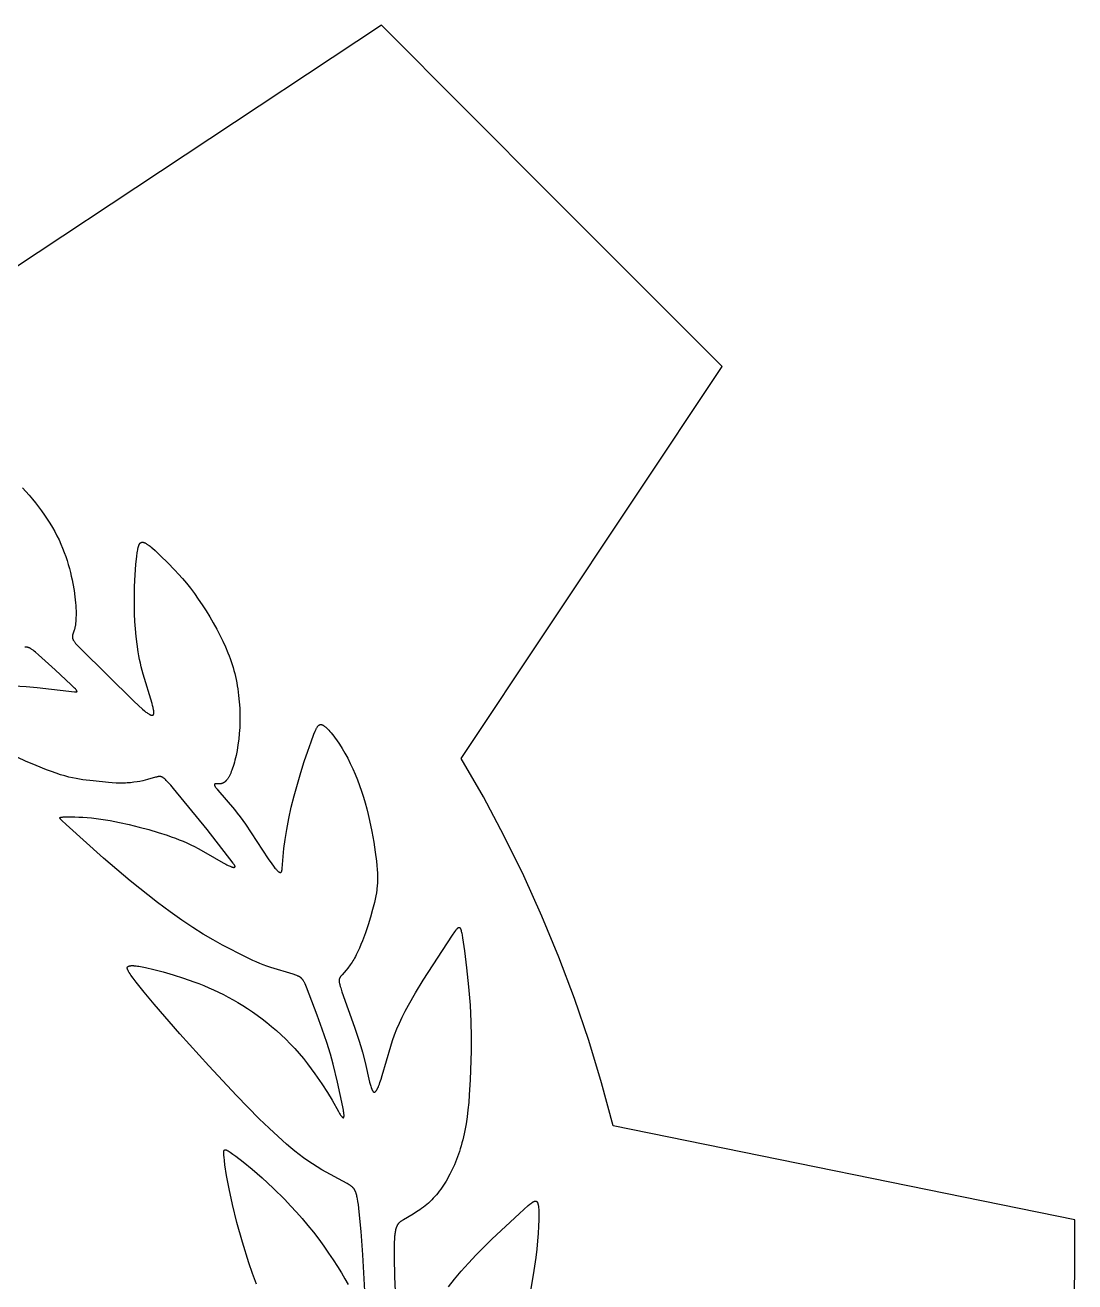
# Model space of a CAD drawing. Extents: x 6637 to 7139, y -93 to 119.
# Drawn here: x 6803.5 to 6872.5, y 13.4 to 96 of the extents above; entities that cross this region are included whole.
import ezdxf

# ---------------------------------------------------------------- set-up
doc = ezdxf.new("R2010")
doc.units = 0
doc.header["$MEASUREMENT"] = 0
doc.layers.add('MAKE2D$VISIBLE$CURVES', color=7, linetype='CONTINUOUS')

msp = doc.modelspace()

# ---------------------------------------------------------------- linework, layer by layer
at = {"layer": 'MAKE2D$VISIBLE$CURVES', "color": 7}
for points in [[(6872.499, 1.617), (6872.54, 17.465), (6842.179, 23.663), (6841.423, 26.477), (6840.576, 29.264), (6839.639, 32.022), (6838.614, 34.749), (6837.5, 37.441), (6836.301, 40.096), (6835.016, 42.71), (6833.647, 45.282), (6832.195, 47.808), (6849.338, 73.6), (6838.132, 84.807), (6826.955, 96.042), (6801.094, 78.95)], [(6803.349, 65.61), (6803.778, 65.124), (6803.99, 64.872), (6804.198, 64.616), (6804.401, 64.355), (6804.598, 64.091), (6804.789, 63.824), (6804.973, 63.553), (6805.147, 63.281), (6805.312, 63.007), (6805.466, 62.733), (6805.609, 62.457), (6805.743, 62.182), (6805.866, 61.908), (6805.981, 61.634), (6806.086, 61.363), (6806.182, 61.094), (6806.271, 60.827), (6806.352, 60.565), (6806.425, 60.306), (6806.491, 60.051), (6806.55, 59.802), (6806.603, 59.559), (6806.65, 59.322), (6806.728, 58.868), (6806.787, 58.446), (6806.828, 58.055), (6806.842, 57.872), (6806.852, 57.698), (6806.859, 57.531), (6806.862, 57.373), (6806.862, 57.222), (6806.858, 57.081), (6806.852, 56.947), (6806.843, 56.822), (6806.832, 56.706), (6806.818, 56.598), (6806.801, 56.499), (6806.792, 56.452), (6806.783, 56.408), (6806.773, 56.366), (6806.763, 56.326), (6806.753, 56.288), (6806.742, 56.252), (6806.72, 56.184), (6806.652, 55.989), (6806.645, 55.965), (6806.638, 55.941), (6806.632, 55.918), (6806.629, 55.907), (6806.627, 55.895), (6806.625, 55.884), (6806.623, 55.873), (6806.621, 55.861), (6806.62, 55.85), (6806.619, 55.839), (6806.619, 55.828), (6806.618, 55.817), (6806.618, 55.806), (6806.619, 55.794), (6806.62, 55.783), (6806.621, 55.772), (6806.622, 55.76), (6806.624, 55.748), (6806.627, 55.737), (6806.629, 55.725), (6806.633, 55.713), (6806.636, 55.701), (6806.641, 55.688), (6806.645, 55.676), (6806.65, 55.663), (6806.656, 55.65), (6806.662, 55.637), (6806.668, 55.623), (6806.676, 55.61), (6806.683, 55.596), (6806.691, 55.582), (6806.7, 55.567), (6806.709, 55.552), (6806.73, 55.521), (6806.753, 55.489), (6806.778, 55.456), (6806.805, 55.42), (6806.835, 55.384), (6806.902, 55.306), (6806.977, 55.223), (6807.154, 55.037), (6810.652, 51.584), (6810.961, 51.294), (6811.233, 51.052), (6811.353, 50.951), (6811.461, 50.866), (6811.511, 50.829), (6811.558, 50.795), (6811.602, 50.765), (6811.644, 50.738), (6811.664, 50.726), (6811.683, 50.715), (6811.702, 50.705), (6811.72, 50.696), (6811.737, 50.688), (6811.754, 50.68), (6811.77, 50.674), (6811.778, 50.671), (6811.785, 50.668), (6811.793, 50.666), (6811.8, 50.664), (6811.807, 50.662), (6811.814, 50.66), (6811.821, 50.658), (6811.828, 50.657), (6811.834, 50.656), (6811.841, 50.655), (6811.847, 50.654), (6811.853, 50.654), (6811.856, 50.654), (6811.859, 50.653), (6811.862, 50.653), (6811.864, 50.653), (6811.867, 50.654), (6811.87, 50.654), (6811.873, 50.654), (6811.876, 50.654), (6811.878, 50.654), (6811.881, 50.655), (6811.883, 50.655), (6811.886, 50.656), (6811.889, 50.656), (6811.891, 50.657), (6811.893, 50.657), (6811.896, 50.658), (6811.898, 50.659), (6811.901, 50.659), (6811.903, 50.66), (6811.905, 50.661), (6811.907, 50.662), (6811.91, 50.663), (6811.912, 50.664), (6811.914, 50.665), (6811.916, 50.667), (6811.918, 50.668), (6811.92, 50.669), (6811.922, 50.67), (6811.924, 50.672), (6811.926, 50.673), (6811.928, 50.675), (6811.929, 50.676), (6811.931, 50.678), (6811.933, 50.68), (6811.935, 50.681), (6811.936, 50.683), (6811.938, 50.685), (6811.94, 50.687), (6811.941, 50.689), (6811.943, 50.691), (6811.944, 50.693), (6811.946, 50.695), (6811.947, 50.697), (6811.949, 50.699), (6811.95, 50.702), (6811.951, 50.704), (6811.953, 50.706), (6811.954, 50.709), (6811.955, 50.711), (6811.956, 50.714), (6811.957, 50.716), (6811.959, 50.719), (6811.96, 50.722), (6811.961, 50.725), (6811.963, 50.73), (6811.964, 50.736), (6811.966, 50.742), (6811.968, 50.749), (6811.969, 50.755), (6811.971, 50.762), (6811.972, 50.769), (6811.973, 50.776), (6811.974, 50.784), (6811.974, 50.791), (6811.975, 50.799), (6811.976, 50.807), (6811.976, 50.816), (6811.976, 50.833), (6811.976, 50.851), (6811.975, 50.87), (6811.974, 50.89), (6811.972, 50.91), (6811.97, 50.932), (6811.967, 50.954), (6811.96, 51.002), (6811.951, 51.053), (6811.94, 51.107), (6811.928, 51.165), (6811.896, 51.29), (6811.858, 51.429), (6811.273, 53.367), (6811.151, 53.839), (6811.094, 54.081), (6811.041, 54.326), (6810.992, 54.573), (6810.948, 54.822), (6810.872, 55.324), (6810.812, 55.828), (6810.766, 56.331), (6810.733, 56.828), (6810.711, 57.318), (6810.699, 57.795), (6810.696, 58.257), (6810.712, 59.123), (6810.748, 59.898), (6810.799, 60.569), (6810.857, 61.121), (6810.886, 61.348), (6810.902, 61.449), (6810.918, 61.542), (6810.934, 61.627), (6810.943, 61.666), (6810.952, 61.704), (6810.962, 61.739), (6810.972, 61.772), (6810.982, 61.804), (6810.988, 61.819), (6810.993, 61.833), (6810.999, 61.847), (6811.004, 61.86), (6811.01, 61.873), (6811.016, 61.886), (6811.022, 61.898), (6811.028, 61.909), (6811.035, 61.92), (6811.041, 61.93), (6811.048, 61.94), (6811.051, 61.945), (6811.055, 61.95), (6811.058, 61.954), (6811.062, 61.959), (6811.065, 61.963), (6811.069, 61.967), (6811.072, 61.971), (6811.076, 61.975), (6811.08, 61.979), (6811.084, 61.983), (6811.087, 61.986), (6811.091, 61.99), (6811.095, 61.993), (6811.099, 61.996), (6811.103, 61.999), (6811.107, 62.002), (6811.111, 62.005), (6811.115, 62.008), (6811.119, 62.011), (6811.124, 62.013), (6811.128, 62.015), (6811.132, 62.018), (6811.137, 62.02), (6811.141, 62.022), (6811.146, 62.024), (6811.15, 62.025), (6811.155, 62.027), (6811.159, 62.028), (6811.164, 62.03), (6811.169, 62.031), (6811.173, 62.032), (6811.178, 62.033), (6811.183, 62.034), (6811.188, 62.035), (6811.193, 62.036), (6811.198, 62.036), (6811.203, 62.037), (6811.208, 62.037), (6811.214, 62.037), (6811.219, 62.037), (6811.224, 62.037), (6811.23, 62.037), (6811.235, 62.037), (6811.24, 62.036), (6811.246, 62.036), (6811.252, 62.035), (6811.257, 62.034), (6811.263, 62.033), (6811.269, 62.032), (6811.275, 62.031), (6811.287, 62.029), (6811.299, 62.026), (6811.311, 62.022), (6811.324, 62.018), (6811.337, 62.014), (6811.35, 62.009), (6811.363, 62.003), (6811.377, 61.998), (6811.391, 61.991), (6811.405, 61.985), (6811.434, 61.97), (6811.463, 61.954), (6811.494, 61.936), (6811.526, 61.916), (6811.558, 61.895), (6811.592, 61.872), (6811.662, 61.822), (6811.735, 61.766), (6811.812, 61.704), (6811.892, 61.636), (6812.064, 61.485), (6812.447, 61.126), (6812.882, 60.7), (6813.356, 60.207), (6813.605, 59.934), (6813.859, 59.643), (6814.117, 59.332), (6814.378, 59.003), (6814.64, 58.654), (6814.9, 58.289), (6815.158, 57.91), (6815.409, 57.522), (6815.654, 57.126), (6815.888, 56.727), (6816.111, 56.327), (6816.32, 55.93), (6816.513, 55.538), (6816.69, 55.15), (6816.851, 54.764), (6816.926, 54.571), (6816.996, 54.378), (6817.063, 54.184), (6817.126, 53.99), (6817.186, 53.795), (6817.241, 53.598), (6817.293, 53.4), (6817.341, 53.201), (6817.385, 52.999), (6817.426, 52.796), (6817.463, 52.59), (6817.496, 52.382), (6817.526, 52.172), (6817.552, 51.962), (6817.593, 51.537), (6817.621, 51.112), (6817.634, 50.688), (6817.635, 50.27), (6817.622, 49.859), (6817.597, 49.459), (6817.559, 49.072), (6817.51, 48.701), (6817.451, 48.348), (6817.385, 48.016), (6817.312, 47.708), (6817.274, 47.563), (6817.234, 47.425), (6817.194, 47.294), (6817.154, 47.17), (6817.112, 47.054), (6817.071, 46.946), (6817.03, 46.846), (6816.988, 46.754), (6816.967, 46.711), (6816.947, 46.67), (6816.926, 46.63), (6816.905, 46.593), (6816.884, 46.557), (6816.863, 46.523), (6816.842, 46.491), (6816.821, 46.46), (6816.799, 46.432), (6816.778, 46.404), (6816.757, 46.379), (6816.735, 46.354), (6816.725, 46.343), (6816.714, 46.332), (6816.703, 46.321), (6816.692, 46.311), (6816.681, 46.3), (6816.671, 46.291), (6816.66, 46.281), (6816.649, 46.272), (6816.638, 46.264), (6816.627, 46.255), (6816.616, 46.247), (6816.605, 46.24), (6816.594, 46.232), (6816.583, 46.225), (6816.571, 46.219), (6816.56, 46.212), (6816.549, 46.206), (6816.538, 46.201), (6816.527, 46.195), (6816.515, 46.19), (6816.504, 46.185), (6816.493, 46.18), (6816.481, 46.176), (6816.47, 46.172), (6816.458, 46.168), (6816.447, 46.165), (6816.435, 46.162), (6816.424, 46.159), (6816.412, 46.156), (6816.4, 46.153), (6816.389, 46.151), (6816.377, 46.149), (6816.365, 46.147), (6816.353, 46.146), (6816.33, 46.143), (6816.306, 46.142), (6816.282, 46.141), (6816.259, 46.14), (6816.236, 46.14), (6816.107, 46.144), (6816.07, 46.145), (6816.052, 46.145), (6816.044, 46.144), (6816.037, 46.144), (6816.029, 46.143), (6816.022, 46.142), (6816.015, 46.141), (6816.012, 46.141), (6816.008, 46.14), (6816.005, 46.14), (6816.002, 46.139), (6815.999, 46.138), (6815.996, 46.137), (6815.994, 46.136), (6815.991, 46.135), (6815.988, 46.134), (6815.987, 46.134), (6815.986, 46.133), (6815.985, 46.133), (6815.983, 46.132), (6815.982, 46.132), (6815.981, 46.131), (6815.98, 46.13), (6815.979, 46.13), (6815.978, 46.129), (6815.977, 46.128), (6815.976, 46.128), (6815.975, 46.127), (6815.974, 46.126), (6815.973, 46.125), (6815.972, 46.125), (6815.971, 46.124), (6815.97, 46.123), (6815.969, 46.122), (6815.968, 46.121), (6815.968, 46.121), (6815.967, 46.12), (6815.966, 46.119), (6815.965, 46.118), (6815.965, 46.117), (6815.964, 46.116), (6815.963, 46.115), (6815.963, 46.114), (6815.962, 46.113), (6815.962, 46.112), (6815.961, 46.111), (6815.961, 46.11), (6815.96, 46.109), (6815.96, 46.107), (6815.96, 46.106), (6815.959, 46.105), (6815.959, 46.104), (6815.959, 46.103), (6815.958, 46.101), (6815.958, 46.1), (6815.958, 46.099), (6815.958, 46.098), (6815.957, 46.096), (6815.957, 46.095), (6815.957, 46.093), (6815.957, 46.092), (6815.957, 46.091), (6815.957, 46.089), (6815.957, 46.088), (6815.957, 46.086), (6815.957, 46.085), (6815.958, 46.083), (6815.958, 46.082), (6815.958, 46.08), (6815.958, 46.078), (6815.959, 46.075), (6815.959, 46.071), (6815.96, 46.068), (6815.961, 46.064), (6815.962, 46.06), (6815.963, 46.057), (6815.965, 46.053), (6815.966, 46.048), (6815.968, 46.044), (6815.97, 46.04), (6815.974, 46.031), (6815.978, 46.021), (6815.984, 46.011), (6815.989, 46.001), (6815.996, 45.99), (6816.003, 45.978), (6816.019, 45.953), (6816.038, 45.926), (6816.058, 45.897), (6816.082, 45.866), (6816.134, 45.798), (6816.195, 45.722), (6817.274, 44.453), (6817.464, 44.213), (6817.647, 43.972), (6817.996, 43.49), (6819.497, 41.222), (6819.736, 40.878), (6819.843, 40.733), (6819.894, 40.668), (6819.942, 40.608), (6819.989, 40.554), (6820.033, 40.504), (6820.074, 40.46), (6820.094, 40.44), (6820.114, 40.421), (6820.132, 40.404), (6820.151, 40.389), (6820.168, 40.374), (6820.177, 40.368), (6820.185, 40.361), (6820.194, 40.356), (6820.202, 40.35), (6820.21, 40.345), (6820.217, 40.34), (6820.225, 40.336), (6820.233, 40.332), (6820.24, 40.328), (6820.244, 40.327), (6820.247, 40.325), (6820.251, 40.323), (6820.254, 40.322), (6820.258, 40.321), (6820.261, 40.32), (6820.264, 40.319), (6820.268, 40.318), (6820.271, 40.317), (6820.274, 40.316), (6820.278, 40.315), (6820.281, 40.314), (6820.284, 40.314), (6820.287, 40.314), (6820.29, 40.313), (6820.293, 40.313), (6820.296, 40.313), (6820.299, 40.313), (6820.302, 40.313), (6820.303, 40.313), (6820.305, 40.313), (6820.306, 40.313), (6820.307, 40.313), (6820.309, 40.314), (6820.31, 40.314), (6820.312, 40.314), (6820.313, 40.314), (6820.314, 40.315), (6820.316, 40.315), (6820.317, 40.315), (6820.318, 40.316), (6820.32, 40.316), (6820.321, 40.316), (6820.322, 40.317), (6820.324, 40.317), (6820.325, 40.318), (6820.326, 40.318), (6820.327, 40.319), (6820.329, 40.319), (6820.33, 40.32), (6820.331, 40.32), (6820.332, 40.321), (6820.333, 40.322), (6820.335, 40.322), (6820.336, 40.323), (6820.337, 40.324), (6820.338, 40.325), (6820.339, 40.325), (6820.34, 40.326), (6820.341, 40.327), (6820.343, 40.328), (6820.344, 40.329), (6820.345, 40.33), (6820.346, 40.331), (6820.347, 40.332), (6820.348, 40.333), (6820.349, 40.334), (6820.351, 40.336), (6820.353, 40.338), (6820.355, 40.34), (6820.357, 40.343), (6820.359, 40.345), (6820.361, 40.348), (6820.363, 40.35), (6820.365, 40.353), (6820.366, 40.356), (6820.368, 40.359), (6820.37, 40.362), (6820.372, 40.366), (6820.373, 40.369), (6820.375, 40.372), (6820.376, 40.376), (6820.378, 40.38), (6820.381, 40.387), (6820.384, 40.395), (6820.387, 40.404), (6820.389, 40.412), (6820.392, 40.422), (6820.394, 40.431), (6820.399, 40.452), (6820.403, 40.474), (6820.407, 40.498), (6820.41, 40.523), (6820.417, 40.578), (6820.472, 41.369), (6820.525, 41.883), (6820.604, 42.482), (6820.712, 43.146), (6820.849, 43.857), (6821.014, 44.6), (6821.203, 45.359), (6821.413, 46.123), (6821.637, 46.88), (6821.87, 47.615), (6822.101, 48.3), (6822.316, 48.906), (6822.505, 49.404), (6822.586, 49.603), (6822.624, 49.69), (6822.642, 49.73), (6822.661, 49.767), (6822.679, 49.803), (6822.697, 49.836), (6822.715, 49.866), (6822.724, 49.881), (6822.733, 49.895), (6822.742, 49.908), (6822.751, 49.921), (6822.761, 49.933), (6822.77, 49.944), (6822.779, 49.955), (6822.788, 49.966), (6822.798, 49.975), (6822.802, 49.98), (6822.807, 49.985), (6822.812, 49.989), (6822.816, 49.993), (6822.821, 49.997), (6822.826, 50.001), (6822.831, 50.005), (6822.836, 50.008), (6822.841, 50.012), (6822.845, 50.015), (6822.85, 50.018), (6822.855, 50.021), (6822.86, 50.024), (6822.865, 50.027), (6822.87, 50.029), (6822.875, 50.031), (6822.881, 50.034), (6822.886, 50.036), (6822.891, 50.038), (6822.896, 50.039), (6822.901, 50.041), (6822.906, 50.042), (6822.912, 50.044), (6822.917, 50.045), (6822.923, 50.046), (6822.928, 50.046), (6822.933, 50.047), (6822.939, 50.048), (6822.944, 50.048), (6822.95, 50.048), (6822.956, 50.048), (6822.961, 50.048), (6822.967, 50.048), (6822.973, 50.047), (6822.979, 50.047), (6822.985, 50.046), (6822.991, 50.045), (6822.997, 50.044), (6823.003, 50.043), (6823.009, 50.041), (6823.015, 50.04), (6823.021, 50.038), (6823.027, 50.036), (6823.033, 50.034), (6823.04, 50.032), (6823.046, 50.029), (6823.053, 50.027), (6823.059, 50.024), (6823.073, 50.018), (6823.086, 50.012), (6823.1, 50.004), (6823.114, 49.996), (6823.128, 49.988), (6823.143, 49.979), (6823.158, 49.969), (6823.173, 49.958), (6823.188, 49.947), (6823.22, 49.923), (6823.253, 49.896), (6823.287, 49.867), (6823.322, 49.835), (6823.359, 49.8), (6823.396, 49.763), (6823.473, 49.683), (6823.554, 49.593), (6823.637, 49.495), (6823.723, 49.389), (6823.811, 49.276), (6823.901, 49.155), (6823.993, 49.028), (6824.178, 48.756), (6824.363, 48.462), (6824.546, 48.151), (6824.724, 47.826), (6824.896, 47.488), (6825.06, 47.138), (6825.218, 46.78), (6825.367, 46.413), (6825.509, 46.039), (6825.641, 45.66), (6825.764, 45.277), (6825.878, 44.892), (6825.982, 44.506), (6826.077, 44.122), (6826.164, 43.741), (6826.315, 43), (6826.439, 42.298), (6826.539, 41.649), (6826.614, 41.055), (6826.642, 40.778), (6826.663, 40.515), (6826.677, 40.265), (6826.684, 40.028), (6826.684, 39.804), (6826.681, 39.696), (6826.676, 39.59), (6826.67, 39.486), (6826.661, 39.383), (6826.651, 39.282), (6826.639, 39.18), (6826.61, 38.978), (6826.575, 38.774), (6826.532, 38.564), (6826.483, 38.346), (6826.365, 37.878), (6826.224, 37.379), (6826.064, 36.861), (6825.887, 36.339), (6825.697, 35.827), (6825.597, 35.58), (6825.495, 35.34), (6825.39, 35.11), (6825.284, 34.892), (6825.23, 34.787), (6825.175, 34.687), (6825.12, 34.59), (6825.065, 34.497), (6825.009, 34.408), (6824.953, 34.324), (6824.897, 34.243), (6824.842, 34.166), (6824.787, 34.094), (6824.733, 34.024), (6824.628, 33.897), (6824.357, 33.589), (6824.287, 33.509), (6824.258, 33.472), (6824.244, 33.454), (6824.231, 33.436), (6824.226, 33.428), (6824.22, 33.419), (6824.214, 33.41), (6824.209, 33.401), (6824.204, 33.392), (6824.199, 33.383), (6824.195, 33.374), (6824.191, 33.365), (6824.187, 33.356), (6824.183, 33.346), (6824.179, 33.337), (6824.176, 33.327), (6824.173, 33.317), (6824.171, 33.307), (6824.168, 33.297), (6824.166, 33.286), (6824.164, 33.275), (6824.163, 33.264), (6824.162, 33.253), (6824.161, 33.241), (6824.16, 33.229), (6824.16, 33.216), (6824.16, 33.204), (6824.16, 33.191), (6824.161, 33.177), (6824.161, 33.163), (6824.163, 33.149), (6824.164, 33.134), (6824.168, 33.103), (6824.173, 33.07), (6824.18, 33.036), (6824.188, 32.998), (6824.197, 32.959), (6824.207, 32.917), (6824.233, 32.825), (6824.264, 32.721), (6824.345, 32.475), (6825.173, 30.139), (6825.458, 29.277), (6825.58, 28.875), (6825.687, 28.498), (6825.865, 27.815), (6826.169, 26.524), (6826.219, 26.338), (6826.243, 26.255), (6826.266, 26.18), (6826.29, 26.112), (6826.302, 26.081), (6826.314, 26.052), (6826.326, 26.025), (6826.338, 26), (6826.344, 25.988), (6826.35, 25.977), (6826.356, 25.966), (6826.362, 25.956), (6826.368, 25.946), (6826.374, 25.937), (6826.38, 25.928), (6826.384, 25.924), (6826.387, 25.92), (6826.39, 25.916), (6826.393, 25.913), (6826.396, 25.909), (6826.399, 25.906), (6826.402, 25.902), (6826.405, 25.899), (6826.408, 25.896), (6826.412, 25.893), (6826.415, 25.891), (6826.418, 25.888), (6826.421, 25.886), (6826.424, 25.883), (6826.427, 25.881), (6826.431, 25.879), (6826.432, 25.878), (6826.434, 25.878), (6826.435, 25.877), (6826.437, 25.876), (6826.439, 25.875), (6826.44, 25.874), (6826.442, 25.874), (6826.444, 25.873), (6826.445, 25.872), (6826.447, 25.872), (6826.448, 25.871), (6826.45, 25.871), (6826.452, 25.87), (6826.453, 25.87), (6826.455, 25.869), (6826.457, 25.869), (6826.458, 25.868), (6826.46, 25.868), (6826.462, 25.868), (6826.463, 25.868), (6826.465, 25.867), (6826.467, 25.867), (6826.468, 25.867), (6826.47, 25.867), (6826.472, 25.867), (6826.473, 25.867), (6826.475, 25.867), (6826.477, 25.867), (6826.478, 25.867), (6826.48, 25.867), (6826.482, 25.867), (6826.483, 25.868), (6826.485, 25.868), (6826.487, 25.868), (6826.489, 25.869), (6826.49, 25.869), (6826.492, 25.869), (6826.494, 25.87), (6826.495, 25.87), (6826.497, 25.871), (6826.499, 25.871), (6826.501, 25.872), (6826.502, 25.873), (6826.504, 25.873), (6826.506, 25.874), (6826.508, 25.875), (6826.509, 25.876), (6826.511, 25.876), (6826.515, 25.878), (6826.518, 25.88), (6826.522, 25.882), (6826.525, 25.884), (6826.529, 25.887), (6826.533, 25.889), (6826.536, 25.892), (6826.54, 25.895), (6826.543, 25.898), (6826.547, 25.901), (6826.551, 25.905), (6826.555, 25.908), (6826.558, 25.912), (6826.562, 25.916), (6826.569, 25.924), (6826.577, 25.932), (6826.585, 25.942), (6826.592, 25.952), (6826.6, 25.962), (6826.608, 25.973), (6826.616, 25.985), (6826.624, 25.997), (6826.64, 26.023), (6826.656, 26.051), (6826.672, 26.082), (6826.689, 26.115), (6826.706, 26.15), (6826.74, 26.226), (6826.775, 26.31), (6826.811, 26.402), (6826.848, 26.502), (6826.923, 26.723), (6827.001, 26.971), (6827.551, 28.892), (6827.673, 29.262), (6827.807, 29.64), (6827.957, 30.023), (6828.124, 30.41), (6828.307, 30.801), (6828.505, 31.195), (6828.717, 31.593), (6829.18, 32.404), (6829.688, 33.236), (6831.624, 36.2), (6831.77, 36.417), (6831.832, 36.505), (6831.86, 36.543), (6831.887, 36.578), (6831.9, 36.594), (6831.912, 36.608), (6831.924, 36.622), (6831.936, 36.635), (6831.947, 36.647), (6831.959, 36.658), (6831.964, 36.663), (6831.969, 36.667), (6831.975, 36.672), (6831.98, 36.676), (6831.985, 36.68), (6831.99, 36.684), (6831.995, 36.687), (6832, 36.69), (6832.002, 36.692), (6832.005, 36.693), (6832.007, 36.694), (6832.01, 36.696), (6832.012, 36.697), (6832.014, 36.698), (6832.017, 36.699), (6832.019, 36.7), (6832.021, 36.701), (6832.024, 36.702), (6832.026, 36.702), (6832.028, 36.703), (6832.03, 36.704), (6832.033, 36.704), (6832.035, 36.705), (6832.037, 36.705), (6832.039, 36.706), (6832.041, 36.706), (6832.044, 36.706), (6832.046, 36.706), (6832.048, 36.706), (6832.05, 36.706), (6832.052, 36.706), (6832.054, 36.706), (6832.056, 36.706), (6832.058, 36.705), (6832.06, 36.705), (6832.062, 36.705), (6832.065, 36.704), (6832.067, 36.704), (6832.069, 36.703), (6832.071, 36.702), (6832.073, 36.701), (6832.075, 36.7), (6832.076, 36.699), (6832.078, 36.698), (6832.08, 36.697), (6832.082, 36.696), (6832.084, 36.695), (6832.086, 36.694), (6832.088, 36.692), (6832.09, 36.691), (6832.092, 36.689), (6832.094, 36.687), (6832.096, 36.686), (6832.097, 36.684), (6832.099, 36.682), (6832.101, 36.68), (6832.103, 36.678), (6832.105, 36.676), (6832.107, 36.674), (6832.108, 36.672), (6832.11, 36.669), (6832.112, 36.667), (6832.115, 36.662), (6832.119, 36.657), (6832.122, 36.651), (6832.126, 36.645), (6832.129, 36.639), (6832.133, 36.632), (6832.136, 36.625), (6832.139, 36.618), (6832.143, 36.61), (6832.149, 36.594), (6832.156, 36.577), (6832.162, 36.558), (6832.169, 36.538), (6832.175, 36.517), (6832.182, 36.494), (6832.194, 36.444), (6832.207, 36.389), (6832.22, 36.328), (6832.246, 36.19), (6832.273, 36.027), (6832.4, 35.158), (6832.538, 34.035), (6832.669, 32.798), (6832.771, 31.581), (6832.829, 30.491), (6832.849, 29.507), (6832.841, 28.575), (6832.776, 26.673), (6832.72, 25.684), (6832.681, 25.193), (6832.635, 24.709), (6832.578, 24.237), (6832.511, 23.781), (6832.432, 23.345), (6832.388, 23.134), (6832.342, 22.928), (6832.292, 22.727), (6832.24, 22.529), (6832.186, 22.337), (6832.129, 22.148), (6832.069, 21.963), (6832.007, 21.783), (6831.943, 21.606), (6831.877, 21.433), (6831.738, 21.097), (6831.592, 20.774), (6831.438, 20.464), (6831.358, 20.313), (6831.277, 20.166), (6831.194, 20.022), (6831.108, 19.882), (6831.021, 19.745), (6830.932, 19.611), (6830.84, 19.481), (6830.747, 19.355), (6830.652, 19.232), (6830.554, 19.113), (6830.454, 18.998), (6830.352, 18.887), (6830.248, 18.78), (6830.141, 18.676), (6830.033, 18.577), (6829.922, 18.482), (6829.81, 18.39), (6829.698, 18.303), (6829.585, 18.219), (6829.472, 18.139), (6829.249, 17.99), (6829.032, 17.854), (6828.383, 17.478), (6828.309, 17.434), (6828.275, 17.412), (6828.242, 17.39), (6828.21, 17.367), (6828.194, 17.355), (6828.179, 17.343), (6828.164, 17.331), (6828.15, 17.319), (6828.135, 17.306), (6828.121, 17.293), (6828.108, 17.279), (6828.095, 17.266), (6828.082, 17.252), (6828.069, 17.237), (6828.056, 17.222), (6828.044, 17.206), (6828.033, 17.19), (6828.021, 17.174), (6828.01, 17.157), (6827.999, 17.139), (6827.988, 17.121), (6827.978, 17.102), (6827.968, 17.082), (6827.958, 17.062), (6827.949, 17.041), (6827.939, 17.019), (6827.93, 16.997), (6827.922, 16.973), (6827.913, 16.949), (6827.905, 16.924), (6827.897, 16.899), (6827.89, 16.872), (6827.875, 16.816), (6827.862, 16.756), (6827.85, 16.692), (6827.838, 16.623), (6827.828, 16.55), (6827.819, 16.473), (6827.81, 16.39), (6827.796, 16.209), (6827.786, 16.007), (6827.775, 15.533), (6827.776, 14.986), (6827.806, 13.751), (6827.912, 11.31)], [(6802.74, 52.589), (6803.576, 52.538), (6804.312, 52.472), (6806.757, 52.204), (6806.797, 52.2), (6806.833, 52.198), (6806.849, 52.197), (6806.857, 52.197), (6806.864, 52.197), (6806.871, 52.197), (6806.877, 52.198), (6806.883, 52.198), (6806.886, 52.198), (6806.889, 52.199), (6806.892, 52.199), (6806.895, 52.2), (6806.897, 52.2), (6806.9, 52.201), (6806.902, 52.201), (6806.903, 52.202), (6806.904, 52.202), (6806.905, 52.202), (6806.906, 52.203), (6806.907, 52.203), (6806.908, 52.204), (6806.909, 52.204), (6806.91, 52.205), (6806.911, 52.205), (6806.912, 52.205), (6806.913, 52.206), (6806.914, 52.206), (6806.915, 52.207), (6806.915, 52.207), (6806.916, 52.208), (6806.917, 52.209), (6806.918, 52.209), (6806.918, 52.21), (6806.919, 52.21), (6806.919, 52.211), (6806.92, 52.212), (6806.921, 52.212), (6806.921, 52.213), (6806.922, 52.214), (6806.922, 52.214), (6806.923, 52.215), (6806.923, 52.216), (6806.923, 52.217), (6806.924, 52.218), (6806.924, 52.218), (6806.924, 52.219), (6806.925, 52.22), (6806.925, 52.221), (6806.925, 52.222), (6806.925, 52.223), (6806.925, 52.224), (6806.925, 52.225), (6806.926, 52.226), (6806.926, 52.227), (6806.926, 52.228), (6806.926, 52.229), (6806.926, 52.23), (6806.925, 52.231), (6806.925, 52.232), (6806.925, 52.233), (6806.925, 52.234), (6806.925, 52.235), (6806.925, 52.236), (6806.924, 52.238), (6806.924, 52.239), (6806.924, 52.24), (6806.923, 52.241), (6806.923, 52.243), (6806.922, 52.244), (6806.922, 52.247), (6806.92, 52.25), (6806.919, 52.252), (6806.918, 52.255), (6806.916, 52.258), (6806.915, 52.262), (6806.913, 52.265), (6806.911, 52.268), (6806.907, 52.275), (6806.902, 52.283), (6806.896, 52.291), (6806.89, 52.299), (6806.884, 52.308), (6806.876, 52.317), (6806.86, 52.338), (6806.841, 52.36), (6806.819, 52.384), (6806.767, 52.439), (6806.704, 52.503), (6806.541, 52.662), (6805.495, 53.634), (6804.39, 54.627), (6804.193, 54.798), (6804.109, 54.868), (6804.033, 54.929), (6803.997, 54.956), (6803.963, 54.981), (6803.93, 55.004), (6803.899, 55.024), (6803.868, 55.043), (6803.853, 55.052), (6803.839, 55.06), (6803.824, 55.068), (6803.81, 55.075), (6803.796, 55.082), (6803.782, 55.088), (6803.768, 55.094), (6803.754, 55.1), (6803.74, 55.105), (6803.726, 55.109), (6803.713, 55.114), (6803.699, 55.118), (6803.685, 55.121), (6803.672, 55.124), (6803.658, 55.127), (6803.644, 55.129), (6803.63, 55.131), (6803.616, 55.133), (6803.602, 55.134), (6803.588, 55.135), (6803.574, 55.136), (6803.559, 55.136), (6803.545, 55.136), (6803.53, 55.136), (6803.515, 55.135), (6803.499, 55.134)], [(6825.867, 12.409), (6825.715, 15.178), (6825.6, 16.712), (6825.482, 18.003), (6825.426, 18.485), (6825.397, 18.685), (6825.367, 18.86), (6825.351, 18.94), (6825.335, 19.013), (6825.318, 19.082), (6825.301, 19.146), (6825.282, 19.206), (6825.273, 19.234), (6825.263, 19.261), (6825.253, 19.287), (6825.243, 19.313), (6825.233, 19.337), (6825.222, 19.361), (6825.211, 19.383), (6825.2, 19.405), (6825.188, 19.426), (6825.177, 19.446), (6825.165, 19.466), (6825.152, 19.485), (6825.139, 19.503), (6825.126, 19.521), (6825.113, 19.538), (6825.099, 19.555), (6825.084, 19.571), (6825.07, 19.586), (6825.055, 19.601), (6825.039, 19.616), (6825.023, 19.631), (6825.007, 19.645), (6824.99, 19.659), (6824.973, 19.672), (6824.956, 19.686), (6824.938, 19.699), (6824.9, 19.725), (6824.86, 19.75), (6824.819, 19.776), (6824.681, 19.855), (6823.029, 20.767), (6822.715, 20.955), (6822.406, 21.149), (6822.108, 21.348), (6821.818, 21.553), (6821.536, 21.764), (6821.258, 21.982), (6820.982, 22.209), (6820.706, 22.445), (6820.143, 22.948), (6819.551, 23.502), (6818.911, 24.123), (6817.416, 25.645), (6815.592, 27.589), (6813.686, 29.7), (6812.009, 31.644), (6811.338, 32.454), (6810.819, 33.102), (6810.625, 33.355), (6810.473, 33.563), (6810.412, 33.651), (6810.361, 33.73), (6810.339, 33.766), (6810.319, 33.8), (6810.301, 33.832), (6810.286, 33.862), (6810.272, 33.89), (6810.266, 33.904), (6810.261, 33.917), (6810.256, 33.929), (6810.251, 33.941), (6810.247, 33.953), (6810.243, 33.964), (6810.24, 33.975), (6810.238, 33.985), (6810.237, 33.99), (6810.236, 33.995), (6810.235, 34), (6810.234, 34.005), (6810.233, 34.009), (6810.233, 34.014), (6810.232, 34.019), (6810.232, 34.023), (6810.232, 34.027), (6810.232, 34.032), (6810.232, 34.036), (6810.232, 34.04), (6810.232, 34.044), (6810.232, 34.048), (6810.233, 34.052), (6810.233, 34.056), (6810.234, 34.059), (6810.234, 34.063), (6810.235, 34.067), (6810.236, 34.07), (6810.237, 34.073), (6810.238, 34.077), (6810.24, 34.08), (6810.241, 34.083), (6810.242, 34.087), (6810.244, 34.09), (6810.245, 34.093), (6810.247, 34.096), (6810.249, 34.099), (6810.251, 34.101), (6810.253, 34.104), (6810.255, 34.107), (6810.257, 34.11), (6810.259, 34.112), (6810.262, 34.115), (6810.264, 34.117), (6810.267, 34.12), (6810.269, 34.122), (6810.272, 34.125), (6810.275, 34.127), (6810.278, 34.129), (6810.281, 34.131), (6810.284, 34.134), (6810.287, 34.136), (6810.29, 34.138), (6810.294, 34.14), (6810.297, 34.142), (6810.3, 34.144), (6810.304, 34.146), (6810.308, 34.148), (6810.311, 34.15), (6810.315, 34.151), (6810.323, 34.155), (6810.331, 34.158), (6810.34, 34.161), (6810.349, 34.164), (6810.358, 34.167), (6810.367, 34.17), (6810.377, 34.172), (6810.388, 34.175), (6810.398, 34.177), (6810.409, 34.179), (6810.421, 34.181), (6810.432, 34.182), (6810.457, 34.185), (6810.483, 34.187), (6810.51, 34.189), (6810.539, 34.19), (6810.569, 34.19), (6810.601, 34.189), (6810.634, 34.188), (6810.668, 34.186), (6810.742, 34.18), (6810.822, 34.172), (6810.909, 34.161), (6811.001, 34.147), (6811.206, 34.111), (6811.437, 34.064), (6811.976, 33.939), (6812.593, 33.776), (6813.256, 33.583), (6813.934, 33.366), (6814.603, 33.131), (6814.933, 33.006), (6815.26, 32.875), (6815.584, 32.738), (6815.907, 32.595), (6816.228, 32.445), (6816.548, 32.287), (6816.868, 32.122), (6817.186, 31.949), (6817.505, 31.766), (6817.822, 31.574), (6818.14, 31.372), (6818.457, 31.159), (6818.774, 30.935), (6819.091, 30.699), (6819.407, 30.451), (6819.723, 30.192), (6820.036, 29.92), (6820.346, 29.638), (6820.652, 29.345), (6820.952, 29.041), (6821.245, 28.728), (6821.531, 28.406), (6821.808, 28.076), (6822.075, 27.74), (6822.33, 27.403), (6822.573, 27.069), (6823.015, 26.425), (6823.391, 25.837), (6823.694, 25.333), (6824.118, 24.592), (6824.194, 24.464), (6824.229, 24.408), (6824.262, 24.359), (6824.278, 24.336), (6824.293, 24.315), (6824.308, 24.296), (6824.322, 24.278), (6824.336, 24.261), (6824.349, 24.246), (6824.355, 24.239), (6824.361, 24.233), (6824.367, 24.227), (6824.373, 24.221), (6824.379, 24.216), (6824.385, 24.212), (6824.388, 24.209), (6824.391, 24.207), (6824.393, 24.205), (6824.396, 24.203), (6824.399, 24.202), (6824.401, 24.2), (6824.404, 24.198), (6824.406, 24.197), (6824.409, 24.196), (6824.411, 24.194), (6824.414, 24.193), (6824.415, 24.193), (6824.416, 24.192), (6824.417, 24.192), (6824.419, 24.192), (6824.42, 24.191), (6824.421, 24.191), (6824.422, 24.19), (6824.423, 24.19), (6824.424, 24.19), (6824.425, 24.19), (6824.426, 24.189), (6824.428, 24.189), (6824.429, 24.189), (6824.43, 24.189), (6824.431, 24.189), (6824.432, 24.189), (6824.433, 24.189), (6824.434, 24.189), (6824.435, 24.189), (6824.436, 24.189), (6824.437, 24.189), (6824.438, 24.189), (6824.439, 24.189), (6824.44, 24.189), (6824.441, 24.189), (6824.442, 24.19), (6824.443, 24.19), (6824.444, 24.19), (6824.445, 24.19), (6824.446, 24.191), (6824.447, 24.191), (6824.447, 24.192), (6824.448, 24.192), (6824.449, 24.192), (6824.45, 24.193), (6824.451, 24.193), (6824.452, 24.194), (6824.453, 24.195), (6824.453, 24.195), (6824.454, 24.196), (6824.455, 24.197), (6824.456, 24.197), (6824.457, 24.198), (6824.457, 24.199), (6824.458, 24.2), (6824.459, 24.2), (6824.46, 24.201), (6824.46, 24.202), (6824.461, 24.203), (6824.462, 24.204), (6824.463, 24.205), (6824.463, 24.206), (6824.464, 24.207), (6824.465, 24.208), (6824.465, 24.209), (6824.466, 24.21), (6824.467, 24.211), (6824.467, 24.213), (6824.468, 24.215), (6824.47, 24.218), (6824.471, 24.221), (6824.472, 24.223), (6824.473, 24.226), (6824.474, 24.23), (6824.475, 24.233), (6824.476, 24.236), (6824.477, 24.24), (6824.477, 24.243), (6824.478, 24.247), (6824.479, 24.251), (6824.48, 24.259), (6824.481, 24.268), (6824.482, 24.277), (6824.483, 24.287), (6824.484, 24.298), (6824.484, 24.309), (6824.484, 24.332), (6824.484, 24.358), (6824.483, 24.386), (6824.481, 24.416), (6824.478, 24.449), (6824.469, 24.521), (6824.458, 24.603), (6824.443, 24.694), (6824.405, 24.899), (6824.043, 26.528), (6823.764, 27.704), (6823.583, 28.365), (6823.348, 29.128), (6823.048, 30.009), (6822.714, 30.932), (6822.009, 32.772), (6821.962, 32.884), (6821.919, 32.984), (6821.877, 33.071), (6821.857, 33.111), (6821.837, 33.148), (6821.817, 33.183), (6821.797, 33.215), (6821.787, 33.23), (6821.777, 33.245), (6821.767, 33.26), (6821.757, 33.274), (6821.747, 33.287), (6821.737, 33.3), (6821.726, 33.313), (6821.715, 33.325), (6821.705, 33.336), (6821.694, 33.348), (6821.683, 33.359), (6821.672, 33.369), (6821.66, 33.38), (6821.648, 33.39), (6821.636, 33.399), (6821.624, 33.409), (6821.612, 33.418), (6821.599, 33.427), (6821.586, 33.435), (6821.573, 33.444), (6821.559, 33.452), (6821.546, 33.46), (6821.531, 33.468), (6821.517, 33.476), (6821.486, 33.491), (6821.454, 33.506), (6821.421, 33.52), (6821.385, 33.535), (6821.309, 33.564), (6821.13, 33.624), (6819.668, 34.072), (6819.414, 34.158), (6819.172, 34.246), (6818.94, 34.338), (6818.715, 34.434), (6818.492, 34.533), (6818.045, 34.747), (6816.484, 35.542), (6815.874, 35.876), (6815.226, 36.257), (6814.542, 36.689), (6813.817, 37.178), (6813.044, 37.73), (6812.216, 38.349), (6810.423, 39.768), (6808.663, 41.247), (6806.209, 43.478), (6805.932, 43.736), (6805.887, 43.781), (6805.868, 43.801), (6805.852, 43.82), (6805.845, 43.828), (6805.838, 43.837), (6805.832, 43.845), (6805.826, 43.852), (6805.821, 43.86), (6805.819, 43.863), (6805.817, 43.866), (6805.815, 43.87), (6805.813, 43.873), (6805.811, 43.876), (6805.81, 43.879), (6805.808, 43.882), (6805.807, 43.885), (6805.807, 43.887), (6805.806, 43.888), (6805.806, 43.89), (6805.805, 43.891), (6805.805, 43.892), (6805.804, 43.894), (6805.804, 43.895), (6805.804, 43.896), (6805.803, 43.898), (6805.803, 43.899), (6805.803, 43.9), (6805.803, 43.901), (6805.803, 43.903), (6805.803, 43.904), (6805.803, 43.905), (6805.803, 43.906), (6805.803, 43.907), (6805.803, 43.909), (6805.803, 43.91), (6805.803, 43.911), (6805.803, 43.912), (6805.803, 43.913), (6805.804, 43.914), (6805.804, 43.915), (6805.804, 43.916), (6805.805, 43.917), (6805.805, 43.918), (6805.806, 43.919), (6805.806, 43.92), (6805.807, 43.921), (6805.807, 43.922), (6805.808, 43.923), (6805.808, 43.924), (6805.809, 43.925), (6805.81, 43.926), (6805.81, 43.927), (6805.811, 43.928), (6805.812, 43.928), (6805.813, 43.929), (6805.814, 43.93), (6805.815, 43.931), (6805.816, 43.932), (6805.817, 43.933), (6805.818, 43.933), (6805.819, 43.934), (6805.82, 43.935), (6805.821, 43.936), (6805.822, 43.936), (6805.823, 43.937), (6805.825, 43.938), (6805.826, 43.938), (6805.827, 43.939), (6805.83, 43.94), (6805.833, 43.942), (6805.836, 43.943), (6805.839, 43.944), (6805.842, 43.945), (6805.846, 43.946), (6805.85, 43.947), (6805.853, 43.948), (6805.861, 43.95), (6805.87, 43.952), (6805.879, 43.954), (6805.889, 43.955), (6805.91, 43.958), (6805.934, 43.961), (6805.96, 43.963), (6806.019, 43.966), (6806.164, 43.972), (6806.342, 43.975), (6806.782, 43.971), (6807.036, 43.963), (6807.306, 43.949), (6807.589, 43.93), (6807.882, 43.903), (6808.179, 43.869), (6808.481, 43.828), (6808.788, 43.781), (6809.097, 43.727), (6809.726, 43.603), (6810.365, 43.46), (6811.009, 43.302), (6811.646, 43.132), (6812.263, 42.952), (6812.849, 42.765), (6813.126, 42.669), (6813.393, 42.572), (6813.653, 42.471), (6813.907, 42.367), (6814.157, 42.257), (6814.405, 42.142), (6814.652, 42.02), (6814.901, 41.891), (6815.403, 41.611), (6816.531, 40.952), (6816.706, 40.856), (6816.785, 40.815), (6816.858, 40.78), (6816.925, 40.749), (6816.986, 40.723), (6817.041, 40.701), (6817.067, 40.692), (6817.091, 40.683), (6817.114, 40.676), (6817.136, 40.67), (6817.156, 40.665), (6817.175, 40.661), (6817.184, 40.659), (6817.193, 40.657), (6817.201, 40.656), (6817.209, 40.655), (6817.217, 40.654), (6817.224, 40.653), (6817.231, 40.653), (6817.238, 40.653), (6817.245, 40.653), (6817.248, 40.653), (6817.251, 40.653), (6817.254, 40.653), (6817.257, 40.654), (6817.26, 40.654), (6817.262, 40.654), (6817.265, 40.655), (6817.268, 40.655), (6817.27, 40.656), (6817.273, 40.656), (6817.275, 40.657), (6817.277, 40.657), (6817.28, 40.658), (6817.282, 40.659), (6817.284, 40.66), (6817.286, 40.66), (6817.288, 40.661), (6817.29, 40.662), (6817.291, 40.663), (6817.292, 40.663), (6817.293, 40.664), (6817.294, 40.664), (6817.294, 40.665), (6817.295, 40.665), (6817.296, 40.666), (6817.297, 40.667), (6817.298, 40.667), (6817.298, 40.668), (6817.299, 40.668), (6817.3, 40.669), (6817.301, 40.67), (6817.301, 40.67), (6817.302, 40.671), (6817.303, 40.671), (6817.303, 40.672), (6817.304, 40.673), (6817.305, 40.674), (6817.305, 40.674), (6817.306, 40.675), (6817.306, 40.676), (6817.307, 40.676), (6817.307, 40.677), (6817.308, 40.678), (6817.308, 40.679), (6817.309, 40.679), (6817.309, 40.68), (6817.31, 40.681), (6817.31, 40.682), (6817.311, 40.683), (6817.311, 40.684), (6817.311, 40.684), (6817.312, 40.685), (6817.312, 40.686), (6817.313, 40.687), (6817.313, 40.688), (6817.313, 40.689), (6817.313, 40.69), (6817.314, 40.691), (6817.314, 40.692), (6817.314, 40.692), (6817.314, 40.693), (6817.315, 40.694), (6817.315, 40.695), (6817.315, 40.696), (6817.315, 40.698), (6817.315, 40.7), (6817.316, 40.702), (6817.316, 40.704), (6817.316, 40.707), (6817.316, 40.709), (6817.316, 40.711), (6817.315, 40.713), (6817.315, 40.716), (6817.315, 40.718), (6817.315, 40.72), (6817.314, 40.723), (6817.314, 40.725), (6817.313, 40.728), (6817.313, 40.73), (6817.312, 40.733), (6817.311, 40.735), (6817.31, 40.741), (6817.308, 40.746), (6817.306, 40.752), (6817.303, 40.758), (6817.301, 40.764), (6817.298, 40.77), (6817.295, 40.776), (6817.292, 40.783), (6817.284, 40.796), (6817.276, 40.81), (6817.267, 40.825), (6817.257, 40.841), (6817.246, 40.857), (6817.221, 40.893), (6817.194, 40.931), (6815.482, 43.133), (6813.275, 45.834), (6813.085, 46.055), (6812.927, 46.232), (6812.859, 46.305), (6812.798, 46.368), (6812.742, 46.423), (6812.716, 46.448), (6812.691, 46.47), (6812.667, 46.491), (6812.644, 46.509), (6812.622, 46.526), (6812.601, 46.541), (6812.59, 46.549), (6812.58, 46.555), (6812.57, 46.561), (6812.56, 46.567), (6812.551, 46.573), (6812.541, 46.578), (6812.532, 46.583), (6812.523, 46.588), (6812.513, 46.592), (6812.504, 46.596), (6812.495, 46.599), (6812.486, 46.603), (6812.478, 46.606), (6812.469, 46.609), (6812.46, 46.611), (6812.451, 46.613), (6812.442, 46.615), (6812.434, 46.617), (6812.425, 46.619), (6812.416, 46.62), (6812.407, 46.621), (6812.399, 46.622), (6812.39, 46.623), (6812.381, 46.624), (6812.372, 46.624), (6812.363, 46.624), (6812.345, 46.624), (6812.326, 46.624), (6812.307, 46.623), (6812.288, 46.621), (6812.269, 46.619), (6812.249, 46.616), (6812.229, 46.612), (6812.208, 46.609), (6812.187, 46.604), (6812.143, 46.594), (6812.097, 46.582), (6811.567, 46.425), (6811.413, 46.385), (6811.245, 46.346), (6811.064, 46.308), (6810.87, 46.274), (6810.665, 46.244), (6810.449, 46.22), (6810.337, 46.21), (6810.223, 46.202), (6810.107, 46.196), (6809.988, 46.192), (6809.868, 46.191), (6809.745, 46.192), (6809.496, 46.199), (6809.243, 46.212), (6808.988, 46.231), (6807.995, 46.332), (6807.314, 46.413), (6807.09, 46.447), (6806.862, 46.486), (6806.626, 46.534), (6806.379, 46.593), (6806.118, 46.663), (6805.841, 46.746), (6805.548, 46.843), (6805.24, 46.952), (6804.921, 47.072), (6804.25, 47.342), (6803.548, 47.645), (6802.119, 48.313)], [(6818.717, 13.246), (6818.464, 13.945), (6818.226, 14.64), (6817.8, 16.001), (6817.44, 17.291), (6817.148, 18.47), (6816.924, 19.506), (6816.762, 20.38), (6816.654, 21.082), (6816.618, 21.363), (6816.593, 21.597), (6816.585, 21.696), (6816.579, 21.782), (6816.577, 21.821), (6816.577, 21.857), (6816.577, 21.89), (6816.578, 21.92), (6816.578, 21.935), (6816.58, 21.948), (6816.581, 21.961), (6816.582, 21.973), (6816.584, 21.984), (6816.585, 21.99), (6816.587, 21.995), (6816.588, 22), (6816.589, 22.005), (6816.59, 22.01), (6816.592, 22.014), (6816.593, 22.019), (6816.595, 22.023), (6816.596, 22.027), (6816.598, 22.031), (6816.6, 22.035), (6816.602, 22.039), (6816.603, 22.041), (6816.604, 22.042), (6816.605, 22.044), (6816.606, 22.046), (6816.607, 22.047), (6816.608, 22.049), (6816.609, 22.05), (6816.61, 22.052), (6816.611, 22.053), (6816.612, 22.055), (6816.613, 22.056), (6816.614, 22.057), (6816.616, 22.059), (6816.617, 22.06), (6816.618, 22.061), (6816.619, 22.062), (6816.621, 22.064), (6816.622, 22.065), (6816.623, 22.066), (6816.625, 22.067), (6816.626, 22.068), (6816.627, 22.069), (6816.629, 22.07), (6816.63, 22.07), (6816.632, 22.071), (6816.633, 22.072), (6816.635, 22.073), (6816.636, 22.074), (6816.638, 22.074), (6816.639, 22.075), (6816.641, 22.076), (6816.642, 22.076), (6816.644, 22.077), (6816.646, 22.077), (6816.647, 22.078), (6816.649, 22.078), (6816.651, 22.079), (6816.652, 22.079), (6816.654, 22.079), (6816.656, 22.079), (6816.658, 22.08), (6816.66, 22.08), (6816.661, 22.08), (6816.663, 22.08), (6816.665, 22.08), (6816.667, 22.08), (6816.669, 22.08), (6816.671, 22.08), (6816.673, 22.08), (6816.675, 22.08), (6816.679, 22.08), (6816.683, 22.08), (6816.688, 22.079), (6816.692, 22.078), (6816.696, 22.078), (6816.701, 22.077), (6816.706, 22.076), (6816.71, 22.074), (6816.715, 22.073), (6816.72, 22.072), (6816.725, 22.07), (6816.736, 22.066), (6816.747, 22.062), (6816.758, 22.057), (6816.77, 22.052), (6816.782, 22.046), (6816.808, 22.033), (6816.835, 22.018), (6816.864, 22.001), (6816.929, 21.96), (6817.001, 21.913), (6817.17, 21.796), (6817.371, 21.652), (6817.855, 21.282), (6818.437, 20.807), (6819.099, 20.23), (6819.821, 19.559), (6820.58, 18.805), (6820.964, 18.402), (6821.349, 17.983), (6821.729, 17.551), (6822.102, 17.108), (6822.465, 16.656), (6822.816, 16.198), (6823.153, 15.74), (6823.472, 15.285), (6823.774, 14.839), (6824.054, 14.406), (6824.312, 13.99), (6824.545, 13.596), (6824.752, 13.227)], [(6831.344, 13.054), (6831.745, 13.567), (6832.184, 14.092), (6832.661, 14.626), (6833.167, 15.16), (6834.207, 16.196), (6836.018, 17.886), (6836.599, 18.409), (6836.708, 18.499), (6836.758, 18.539), (6836.804, 18.574), (6836.848, 18.605), (6836.869, 18.619), (6836.889, 18.632), (6836.908, 18.644), (6836.927, 18.655), (6836.945, 18.665), (6836.963, 18.674), (6836.971, 18.678), (6836.979, 18.682), (6836.988, 18.685), (6836.996, 18.689), (6837.003, 18.692), (6837.011, 18.694), (6837.019, 18.697), (6837.026, 18.699), (6837.033, 18.701), (6837.041, 18.703), (6837.048, 18.704), (6837.054, 18.705), (6837.058, 18.706), (6837.061, 18.706), (6837.064, 18.707), (6837.068, 18.707), (6837.071, 18.707), (6837.074, 18.707), (6837.077, 18.707), (6837.08, 18.707), (6837.084, 18.707), (6837.087, 18.707), (6837.09, 18.707), (6837.093, 18.707), (6837.096, 18.706), (6837.099, 18.706), (6837.102, 18.706), (6837.104, 18.705), (6837.107, 18.704), (6837.11, 18.704), (6837.113, 18.703), (6837.116, 18.702), (6837.118, 18.701), (6837.121, 18.7), (6837.124, 18.699), (6837.126, 18.698), (6837.129, 18.697), (6837.132, 18.696), (6837.134, 18.695), (6837.137, 18.694), (6837.139, 18.692), (6837.142, 18.691), (6837.144, 18.689), (6837.146, 18.688), (6837.149, 18.686), (6837.151, 18.684), (6837.153, 18.682), (6837.156, 18.68), (6837.158, 18.679), (6837.16, 18.677), (6837.163, 18.674), (6837.165, 18.672), (6837.167, 18.67), (6837.169, 18.668), (6837.171, 18.665), (6837.173, 18.663), (6837.175, 18.661), (6837.177, 18.658), (6837.179, 18.655), (6837.181, 18.653), (6837.185, 18.647), (6837.189, 18.641), (6837.193, 18.635), (6837.196, 18.629), (6837.2, 18.622), (6837.203, 18.615), (6837.207, 18.608), (6837.21, 18.601), (6837.213, 18.593), (6837.216, 18.585), (6837.219, 18.576), (6837.222, 18.568), (6837.228, 18.55), (6837.233, 18.531), (6837.238, 18.51), (6837.243, 18.489), (6837.248, 18.467), (6837.252, 18.443), (6837.26, 18.392), (6837.267, 18.337), (6837.274, 18.278), (6837.284, 18.146), (6837.291, 17.998), (6837.295, 17.835), (6837.293, 17.465), (6837.278, 17.045), (6837.251, 16.581), (6837.211, 16.079), (6837.158, 15.548), (6837.093, 14.995), (6836.928, 13.848), (6836.727, 12.697)]]:
    msp.add_lwpolyline(points, dxfattribs=at)

doc.saveas('drawing.dxf')
